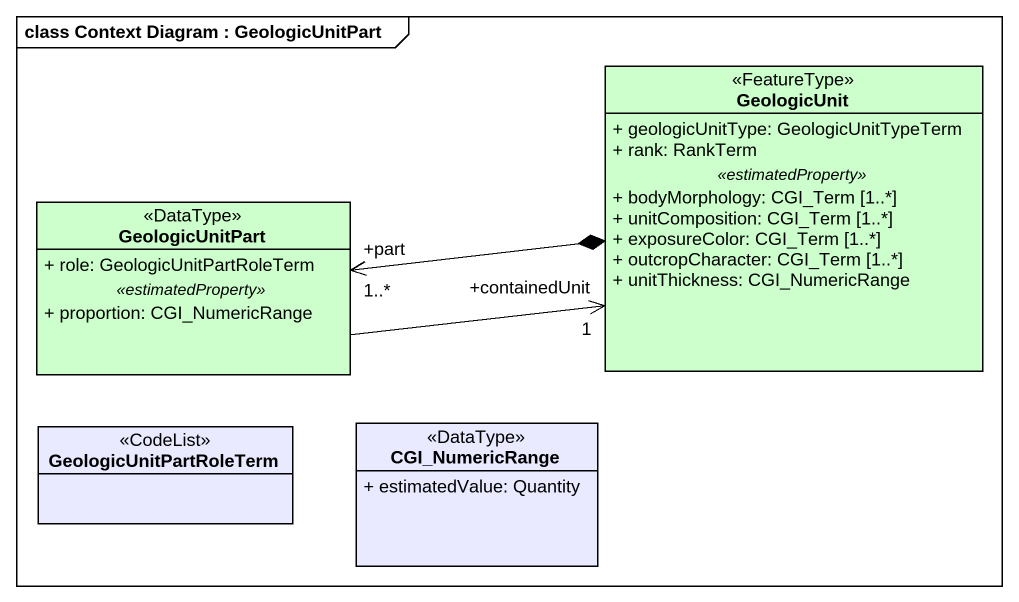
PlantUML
@startuml
mainframe class Context Diagram : GeologicUnitPart
hide circle
hide empty members
skinparam classAttributeIconSize 0
class GeologicUnit <<FeatureType>> #CCFFCC {
  + geologicUnitType: GeologicUnitTypeTerm
  + rank: RankTerm
  .. <<estimatedProperty>> ..
  + bodyMorphology: CGI_Term [1..*]
  + unitComposition: CGI_Term [1..*]
  + exposureColor: CGI_Term [1..*]
  + outcropCharacter: CGI_Term [1..*]
  + unitThickness: CGI_NumericRange
}
class GeologicUnitPart <<DataType>> #CCFFCC {
  + role: GeologicUnitPartRoleTerm
  .. <<estimatedProperty>> ..
  + proportion: CGI_NumericRange
}
class GeologicUnitPartRoleTerm <<CodeList>> #E9E9FF
class CGI_NumericRange <<DataType>> #E9E9FF {
  + estimatedValue: Quantity
}
GeologicUnit *-left-> "+part\n1..*" GeologicUnitPart
GeologicUnitPart -right-> "+containedUnit\n1" GeologicUnit
@enduml
